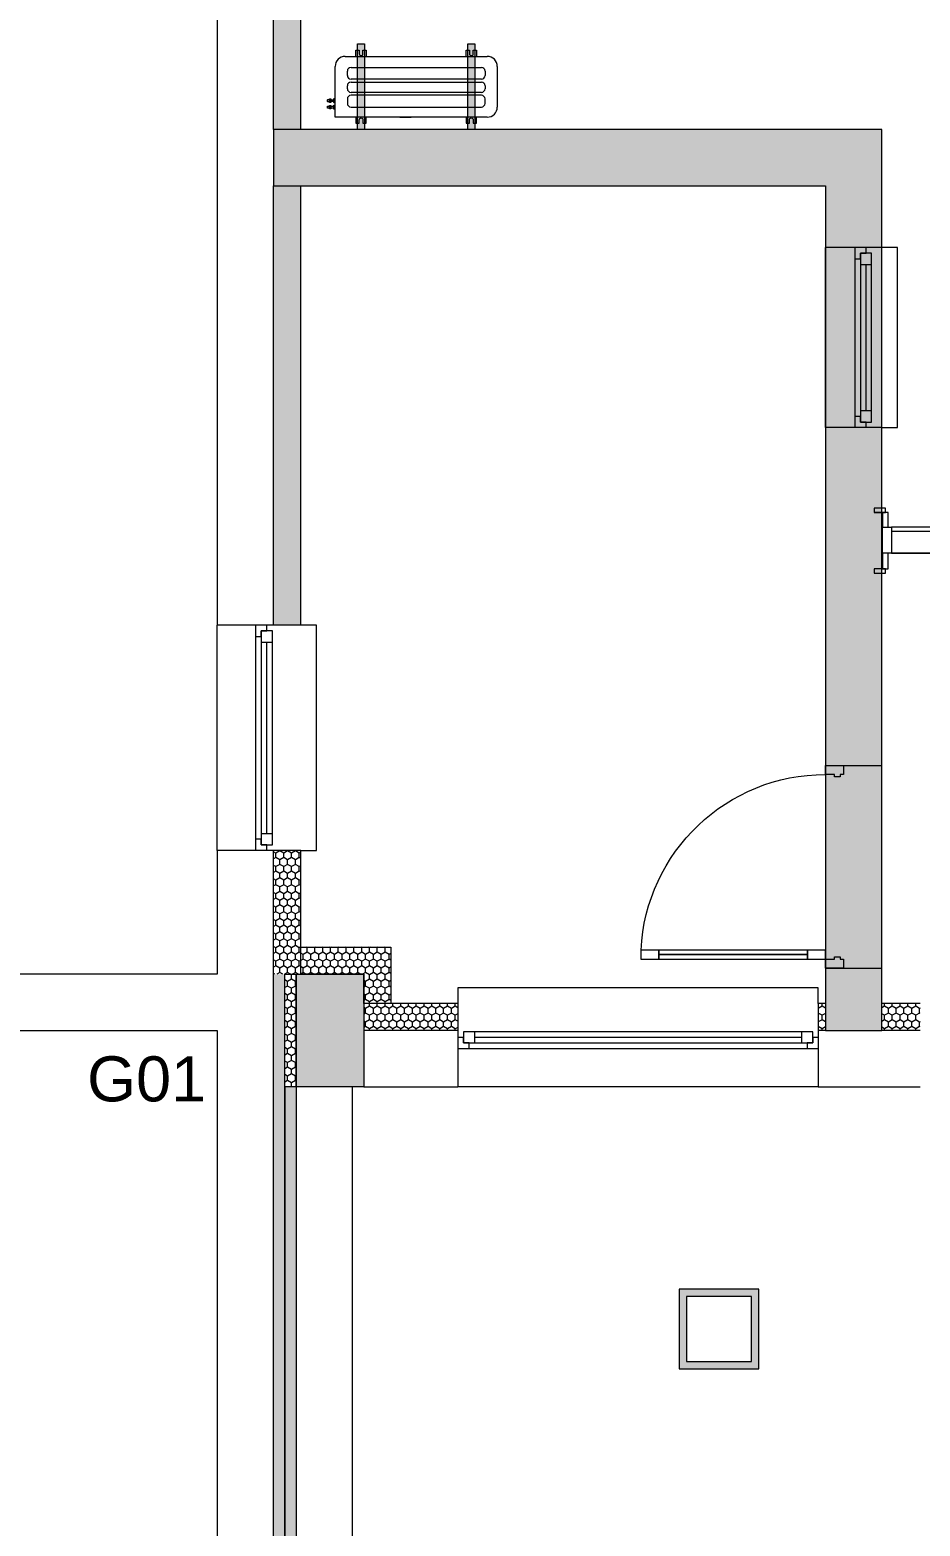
# Model space of a CAD drawing. Header units: millimetres. Extents: x 2791058 to 2855058, y -67651 to -26651.
# Drawn here: x 2820234 to 2824186, y -47022 to -40380 of the extents above; entities that cross this region are included whole.
import ezdxf

# ---------------------------------------------------------------- set-up
doc = ezdxf.new("R2010")
doc.units = ezdxf.units.MM
doc.header["$MEASUREMENT"] = 0
doc.layers.add('0_muret e jashtme', color=7, linetype='Continuous')
for name, color, linetype, lineweight in [('0_muret e jashtme_Pen_No__19', 255, 'Continuous', 0), ('0_Pen_No__80', 3, 'Continuous', 0), ('Exterior walls_Pen_No__1', 7, 'Continuous', 0), ('Exterior walls_Pen_No__19', 255, 'Continuous', 0), ('Structural - Bearing_Pen_No__6', 5, 'Continuous', 0), ('Structural - Bearing_Pen_No__82_Pen_No__80', 3, 'Continuous', 0)]:
    doc.layers.add(name, color=color, linetype=linetype, lineweight=lineweight)
for name, color, linetype, lineweight, true_color in [('0_muret e jashtme_Pen_No__82', 7, 'Continuous', 0, 0xaaaaaa), ('ARCHICAD Doors_Pen_No__82', 7, 'Continuous', 0, 0xaaaaaa), ('ARCHICAD Windows_Pen_No__82', 7, 'Continuous', 0, 0xaaaaaa), ('Exterior walls_Pen_No__119_Pen_No__163', 7, 'Continuous', 0, 0xe8e8e8), ('Exterior walls_Pen_No__119_Pen_No__204', 7, 'Continuous', 0, 0xe8e8e8), ('Exterior walls_Pen_No__1_Pen_No__61', 7, 'Continuous', 0, 0x6a6a6a), ('Text blocks_Pen_No__82', 7, 'Continuous', 0, 0xaaaaaa)]:
    doc.layers.add(name, color=color, linetype=linetype, lineweight=lineweight, true_color=true_color)
doc.styles.add('GENERATED_STYLE_1', font='')
doc.styles.get('GENERATED_STYLE_1').set_extended_font_data('Arial')
pattern_1 = [(90, (2247653.822, -76424.967), (-34.6410162, 0), [20, -40]), (90, (2247636.502, -76394.967), (-34.6410162, 0), [20, -40]), (150, (2247653.822, -76404.967), (17.320508, 30), [20, -40]), (150, (2247619.18, -76404.967), (17.320508, 30), [20, -40]), (210, (2247653.822, -76424.967), (-17.320508, 30), [20, -40]), (210, (2247619.18, -76424.967), (-17.320508, 30), [20, -40])]

# ---------------------------------------------------------------- blocks, each defined once
blk = doc.blocks.new('Window 22')
at = {"layer": 'ARCHICAD Windows_Pen_No__82', "color": 253, "linetype": 'Continuous', "lineweight": 0, "true_color": 0xaaaaaa}
for p, q in [((-500, 150), (-500, 220)), ((-500, 220), (500, 220)), ((500, 220), (500, 150)), ((-500, 150), (-500, 30)), ((500, 150), (500, 30)), ((-500, 30), (-500, 0)), ((-500, 0), (-475, 0)), ((-500, 0), (-500, -50)), ((-500, 0), (-500, -50)), ((-475, 25), (-425, 25)), ((-475, -25), (-475, 25)), ((-475, 0), (-475, -25)), ((-425, 25), (425, 25)), ((-425, 25), (-425, -25)), ((-425, 25), (425, 25)), ((-425, 0), (425, 0)), ((425, -25), (425, 25)), ((425, 25), (475, 25)), ((475, 25), (475, -25)), ((475, -25), (475, 0)), ((475, 0), (500, 0)), ((500, 30), (500, 0)), ((500, 0), (500, -50)), ((500, 0), (500, -50)), ((-450, -50), (-500, -50)), ((-500, -50), (-500, -220)), ((-475, -25), (-450, -25)), ((-425, -25), (-475, -25)), ((-450, -25), (-450, -50)), ((450, -50), (-450, -50)), ((425, -25), (-425, -25)), ((475, -25), (425, -25)), ((450, -50), (450, -25)), ((450, -25), (475, -25)), ((500, -50), (450, -50)), ((500, -50), (500, -220)), ((-500, -220), (500, -220))]:
    blk.add_line(p, q, dxfattribs=at)
blk = doc.blocks.new('Wall_1', base_point=(2821066.5, -38872.7))
at = {"layer": '0_muret e jashtme_Pen_No__82', "linetype": 'Continuous', "lineweight": 0, "true_color": 0xaaaaaa}
h = blk.add_hatch(dxfattribs=at)
h.set_pattern_fill('Styrofoam_SM_Insulation', color=253, style=0, pattern_type=2)
h.set_pattern_definition(pattern_1)
h.paths.add_polyline_path([(2821436.5, -40822.7), (2821436.5, -38872.7), (2821316.5, -38872.7), (2821316.5, -40822.7)])
h = blk.add_hatch(dxfattribs=at)
h.set_pattern_fill('Styrofoam_SM_Insulation', color=253, style=0, pattern_type=2)
h.set_pattern_definition(pattern_1)
h.paths.add_polyline_path([(2821316.5, -43023.6), (2821436.5, -43023.6), (2821436.5, -41072.7), (2821316.5, -41072.7)])
h = blk.add_hatch(dxfattribs=at)
h.set_pattern_fill('Styrofoam_SM_Insulation', color=253, style=0, pattern_type=2)
h.set_pattern_definition(pattern_1)
h.paths.add_polyline_path([(2821316.5, -44023.6), (2821316.5, -44572.7), (2821436.5, -44572.7), (2821436.5, -44023.6)])
at = {"layer": '0_muret e jashtme_Pen_No__82', "color": 253, "linetype": 'Continuous', "lineweight": 0, "true_color": 0xaaaaaa}
for p, q in [((2821316.5, -40822.7), (2821316.5, -38872.7)), ((2821436.5, -40822.7), (2821316.5, -40822.7)), ((2821316.5, -41072.7), (2821436.5, -41072.7)), ((2821316.5, -43023.6), (2821316.5, -41072.7)), ((2821236.5, -43023.6), (2821066.5, -43023.6)), ((2821286.5, -43023.6), (2821236.5, -43023.6)), ((2821316.5, -43023.6), (2821286.5, -43023.6)), ((2821436.5, -43023.6), (2821316.5, -43023.6)), ((2821236.5, -44023.6), (2821066.5, -44023.6)), ((2821286.5, -44023.6), (2821236.5, -44023.6)), ((2821316.5, -44023.6), (2821286.5, -44023.6)), ((2821316.5, -44572.7), (2821316.5, -44023.6)), ((2821436.5, -44023.6), (2821316.5, -44023.6))]:
    blk.add_line(p, q, dxfattribs=at)
at = {"layer": '0_muret e jashtme_Pen_No__82', "color": 253, "linetype": 'Continuous', "lineweight": 0, "true_color": 0xaaaaaa, "flags": 128}
for points in [[(2821066.5, -38872.7), (2821066.5, -43023.6)], [(2821436.5, -38872.7), (2821066.5, -38872.7)], [(2821436.5, -40822.7), (2821436.5, -38872.7)], [(2821436.5, -43023.6), (2821436.5, -41072.7)], [(2821066.5, -44023.6), (2821066.5, -44572.7)], [(2821436.5, -44572.7), (2821436.5, -44023.6)], [(2821366.5, -44572.7), (2821436.5, -44572.7)]]:
    blk.add_lwpolyline(points, dxfattribs=at)
at = {"layer": 'ARCHICAD Windows_Pen_No__82', "color": 253, "linetype": 'Continuous', "lineweight": 0, "true_color": 0xaaaaaa, "xscale": -1, "zscale": 1000, "rotation": 270}
blk.add_blockref('Window 22', (2821286.5, -43523.6), dxfattribs=at)
blk = doc.blocks.new('Window 22_2')
at = {"layer": 'ARCHICAD Windows_Pen_No__82', "color": 253, "linetype": 'Continuous', "lineweight": 0, "true_color": 0xaaaaaa}
for p, q in [((-800, 150), (-800, 220)), ((-800, 220), (800, 220)), ((800, 220), (800, 150)), ((-800, 150), (-800, 30)), ((800, 150), (800, 30)), ((-800, 30), (-800, 0)), ((-800, 0), (-775, 0)), ((-800, 0), (-800, -50)), ((-800, 0), (-800, -50)), ((-775, 25), (-725, 25)), ((-775, -25), (-775, 25)), ((-775, 0), (-775, -25)), ((-725, 25), (725, 25)), ((-725, 25), (-725, -25)), ((-725, 25), (725, 25)), ((-725, 0), (725, 0)), ((725, -25), (725, 25)), ((725, 25), (775, 25)), ((775, 25), (775, -25)), ((775, -25), (775, 0)), ((775, 0), (800, 0)), ((800, 30), (800, 0)), ((800, 0), (800, -50)), ((800, 0), (800, -50)), ((-750, -50), (-800, -50)), ((-800, -50), (-800, -220)), ((-775, -25), (-750, -25)), ((-725, -25), (-775, -25)), ((-750, -25), (-750, -50)), ((750, -50), (-750, -50)), ((725, -25), (-725, -25)), ((775, -25), (725, -25)), ((750, -50), (750, -25)), ((750, -25), (775, -25)), ((800, -50), (750, -50)), ((800, -50), (800, -220)), ((-800, -220), (800, -220))]:
    blk.add_line(p, q, dxfattribs=at)
blk = doc.blocks.new('Wall_3', base_point=(2836616.5, -45072.7))
at = {"layer": '0_muret e jashtme_Pen_No__82', "linetype": 'Continuous', "lineweight": 0, "true_color": 0xaaaaaa}
h = blk.add_hatch(dxfattribs=at)
h.set_pattern_fill('Styrofoam_SM_Insulation', color=253, style=0, pattern_type=2)
h.set_pattern_definition(pattern_1)
h.paths.add_polyline_path([(2821716.5, -44702.7), (2821716.5, -44822.7), (2822134.6, -44822.7), (2822134.6, -44702.7)])
h = blk.add_hatch(dxfattribs=at)
h.set_pattern_fill('Styrofoam_SM_Insulation', color=253, style=0, pattern_type=2)
h.set_pattern_definition(pattern_1)
h.paths.add_polyline_path([(2823734.6, -44822.7), (2823766.5, -44822.7), (2823766.5, -44702.7), (2823734.6, -44702.7)])
h = blk.add_hatch(dxfattribs=at)
h.set_pattern_fill('Styrofoam_SM_Insulation', color=253, style=0, pattern_type=2)
h.set_pattern_definition(pattern_1)
h.paths.add_polyline_path([(2824016.5, -44702.7), (2824016.5, -44822.7), (2824186.5, -44822.7), (2824186.5, -44702.7)])
at = {"layer": '0_muret e jashtme_Pen_No__82', "color": 253, "linetype": 'Continuous', "lineweight": 0, "true_color": 0xaaaaaa}
for p, q in [((2822134.6, -44702.7), (2822134.6, -44822.7)), ((2823734.6, -44702.7), (2823734.6, -44822.7)), ((2823766.5, -44702.7), (2823766.5, -44822.7)), ((2824016.5, -44822.7), (2824016.5, -44702.7)), ((2822134.6, -44822.7), (2821716.5, -44822.7)), ((2822134.6, -44822.7), (2822134.6, -44852.7)), ((2823766.5, -44822.7), (2823734.6, -44822.7)), ((2823734.6, -44822.7), (2823734.6, -44852.7)), ((2824186.5, -44822.7), (2824016.5, -44822.7)), ((2822134.6, -44852.7), (2822134.6, -44902.7)), ((2823734.6, -44852.7), (2823734.6, -44902.7)), ((2822134.6, -44902.7), (2822134.6, -45072.7)), ((2823734.6, -44902.7), (2823734.6, -45072.7))]:
    blk.add_line(p, q, dxfattribs=at)
at = {"layer": '0_muret e jashtme_Pen_No__82', "color": 253, "linetype": 'Continuous', "lineweight": 0, "true_color": 0xaaaaaa, "flags": 128}
for points in [[(2822134.6, -44702.7), (2821716.5, -44702.7)], [(2821716.5, -44702.7), (2821716.5, -45072.7)], [(2823766.5, -44702.7), (2823734.6, -44702.7)], [(2824186.5, -44702.7), (2824016.5, -44702.7)], [(2821716.5, -45072.7), (2822134.6, -45072.7)], [(2823734.6, -45072.7), (2824186.5, -45072.7)]]:
    blk.add_lwpolyline(points, dxfattribs=at)
at = {"layer": 'ARCHICAD Windows_Pen_No__82', "color": 253, "linetype": 'Continuous', "lineweight": 0, "true_color": 0xaaaaaa, "xscale": -1, "zscale": 1000}
blk.add_blockref('Window 22_2', (2822934.6, -44852.7), dxfattribs=at)
blk = doc.blocks.new('Wall_5', base_point=(2821666.5, -45072.7))
at = {"layer": '0_muret e jashtme_Pen_No__82', "linetype": 'Continuous', "lineweight": 0, "true_color": 0xaaaaaa}
h = blk.add_hatch(dxfattribs=at)
h.set_pattern_fill('Styrofoam_SM_Insulation', color=253, style=0, pattern_type=2)
h.set_pattern_definition(pattern_1)
h.paths.add_polyline_path([(2821366.5, -45072.7), (2821366.5, -49292.7), (2821416.5, -49292.7), (2821416.5, -45072.7)])
at = {"layer": '0_muret e jashtme_Pen_No__82', "color": 253, "linetype": 'Continuous', "lineweight": 0, "true_color": 0xaaaaaa}
blk.add_line((2821416.5, -45072.7), (2821416.5, -49292.7), dxfattribs=at)
at = {"layer": '0_muret e jashtme_Pen_No__82', "color": 253, "linetype": 'Continuous', "lineweight": 0, "true_color": 0xaaaaaa, "flags": 128}
for points in [[(2821366.5, -45072.7), (2821366.5, -49292.7)], [(2821666.5, -45072.7), (2821366.5, -45072.7)], [(2821666.5, -49292.7), (2821666.5, -45072.7)]]:
    blk.add_lwpolyline(points, dxfattribs=at)
blk = doc.blocks.new('Storefront 22_5')
at = {"layer": 'ARCHICAD Doors_Pen_No__82', "color": 253, "linetype": 'Continuous', "lineweight": 0, "true_color": 0xaaaaaa}
for p, q in [((320, 640), (320, 720)), ((320, 720), (360, 720)), ((360, 720), (360, 640)), ((320, 640), (340, 640)), ((320, 80), (320, 640)), ((360, 640), (320, 640)), ((340, 640), (360, 640)), ((340, 80), (340, 640)), ((340, 640), (340, 80)), ((340, 640), (340, 80)), ((360, 640), (360, 80)), ((340, 80), (320, 80)), ((320, 0), (320, 80)), ((320, 80), (360, 80)), ((360, 80), (340, 80)), ((360, 80), (360, 0)), ((-400, 0), (-400, -80)), ((-360, 0), (-400, 0)), ((-400, 0), (-400, -80)), ((-400, 0), (-400, -80)), ((-360, -40), (-360, 0)), ((360, 0), (320, 0)), ((360, 0), (360, -40)), ((400, 0), (360, 0)), ((400, -80), (400, 0)), ((400, 0), (400, -80)), ((400, 0), (400, -80)), ((-350, -40), (-360, -40)), ((-360, -80), (-360, -65.4)), ((-360, -65.4), (-350, -65.4)), ((-350, -65.4), (-350, -40)), ((360, -40), (350, -40)), ((350, -40), (350, -65.4)), ((350, -65.4), (360, -65.4)), ((360, -65.4), (360, -80)), ((-400, -80), (-360, -80)), ((-400, -80), (-400, -250)), ((360, -80), (400, -80)), ((400, -80), (400, -250))]:
    blk.add_line(p, q, dxfattribs=at)
blk.add_arc((360, 0), 720, 93.18474, 180, dxfattribs=at)
blk = doc.blocks.new('Wall_34', base_point=(2814766.5, -44572.7))
at = {"layer": '0_muret e jashtme_Pen_No__82', "color": 253, "linetype": 'Continuous', "lineweight": 0, "true_color": 0xaaaaaa}
for p, q in [((2815208.4, -44572.7), (2815208.4, -44652.7)), ((2816008.4, -44572.7), (2816008.4, -44652.7)), ((2815208.4, -44652.7), (2815208.4, -44822.7)), ((2816008.4, -44652.7), (2816008.4, -44822.7))]:
    blk.add_line(p, q, dxfattribs=at)
at = {"layer": '0_muret e jashtme_Pen_No__82', "color": 253, "linetype": 'Continuous', "lineweight": 0, "true_color": 0xaaaaaa, "flags": 128}
for points in [[(2815208.4, -44572.7), (2815016.5, -44572.7)], [(2817016.5, -44572.7), (2816008.4, -44572.7)], [(2821066.5, -44572.7), (2817266.5, -44572.7)], [(2815016.5, -44822.7), (2815208.4, -44822.7)], [(2816008.4, -44822.7), (2821066.5, -44822.7)]]:
    blk.add_lwpolyline(points, dxfattribs=at)
at = {"layer": 'ARCHICAD Doors_Pen_No__82', "color": 253, "linetype": 'Continuous', "lineweight": 0, "true_color": 0xaaaaaa, "xscale": -1, "zscale": 1000}
blk.add_blockref('Storefront 22_5', (2815608.4, -44572.7), dxfattribs=at)
blk = doc.blocks.new('Wall_47', base_point=(2821066.5, -41072.7))
at = {"layer": '0_muret e jashtme_Pen_No__82', "color": 253, "linetype": 'Continuous', "lineweight": 0, "true_color": 0xaaaaaa}
for p, q in [((2821436.5, -40822.7), (2821316.5, -40822.7)), ((2821316.5, -41072.7), (2821436.5, -41072.7))]:
    blk.add_line(p, q, dxfattribs=at)
at = {"layer": '0_muret e jashtme_Pen_No__82', "color": 253, "linetype": 'Continuous', "lineweight": 0, "true_color": 0xaaaaaa, "flags": 128}
for points in [[(2824016.5, -40822.7), (2821436.5, -40822.7)], [(2821436.5, -41072.7), (2823766.5, -41072.7)]]:
    blk.add_lwpolyline(points, dxfattribs=at)
blk = doc.blocks.new('Window 22_13')
at = {"layer": 'ARCHICAD Windows_Pen_No__82', "color": 253, "linetype": 'Continuous', "lineweight": 0, "true_color": 0xaaaaaa}
for p, q in [((-400, 70), (-400, 140)), ((-400, 140), (400, 140)), ((400, 140), (400, 70)), ((-400, 70), (-400, 0)), ((400, 70), (400, 0)), ((-400, 0), (-375, 0)), ((-400, 0), (-400, -50)), ((-400, 0), (-400, -50)), ((-375, 25), (-325, 25)), ((-375, -25), (-375, 25)), ((-375, 0), (-375, -25)), ((-325, 25), (325, 25)), ((-325, 25), (-325, -25)), ((-325, 25), (325, 25)), ((-325, 0), (325, 0)), ((325, -25), (325, 25)), ((325, 25), (375, 25)), ((375, 25), (375, -25)), ((375, -25), (375, 0)), ((375, 0), (400, 0)), ((400, 0), (400, -50)), ((400, 0), (400, -50)), ((-350, -50), (-400, -50)), ((-400, -50), (-400, -180)), ((-375, -25), (-350, -25)), ((-325, -25), (-375, -25)), ((-350, -25), (-350, -50)), ((350, -50), (-350, -50)), ((325, -25), (-325, -25)), ((375, -25), (325, -25)), ((350, -50), (350, -25)), ((350, -25), (375, -25)), ((400, -50), (350, -50)), ((400, -50), (400, -180)), ((-400, -180), (400, -180))]:
    blk.add_line(p, q, dxfattribs=at)
blk = doc.blocks.new('Storefront 22_2')
at = {"layer": 'ARCHICAD Doors_Pen_No__82', "color": 253, "linetype": 'Continuous', "lineweight": 0, "true_color": 0xaaaaaa}
for p, q in [((370, 740), (370, 820)), ((370, 820), (410, 820)), ((410, 820), (410, 740)), ((370, 740), (390, 740)), ((370, 80), (370, 740)), ((410, 740), (370, 740)), ((390, 740), (410, 740)), ((390, 80), (390, 740)), ((390, 740), (390, 80)), ((390, 740), (390, 80)), ((410, 740), (410, 80)), ((390, 80), (370, 80)), ((370, 0), (370, 80)), ((370, 80), (410, 80)), ((410, 80), (390, 80)), ((410, 80), (410, 0)), ((-450, 0), (-450, -80)), ((-410, 0), (-450, 0)), ((-450, 0), (-450, -80)), ((-450, 0), (-450, -80)), ((-410, -40), (-410, 0)), ((410, 0), (370, 0)), ((410, 0), (410, -40)), ((450, 0), (410, 0)), ((450, -80), (450, 0)), ((450, 0), (450, -80)), ((450, 0), (450, -80)), ((-400, -40), (-410, -40)), ((-410, -80), (-410, -65.4)), ((-410, -65.4), (-400, -65.4)), ((-400, -65.4), (-400, -40)), ((410, -40), (400, -40)), ((400, -40), (400, -65.4)), ((400, -65.4), (410, -65.4)), ((410, -65.4), (410, -80)), ((-450, -80), (-410, -80)), ((-450, -80), (-450, -250)), ((410, -80), (450, -80)), ((450, -80), (450, -250))]:
    blk.add_line(p, q, dxfattribs=at)
blk.add_arc((410, 0), 820, 92.79603, 180, dxfattribs=at)
blk = doc.blocks.new('Wall_48', base_point=(2823766.5, -41072.7))
at = {"layer": '0_muret e jashtme_Pen_No__82', "color": 253, "linetype": 'Continuous', "lineweight": 0, "true_color": 0xaaaaaa}
for p, q in [((2823896.5, -41346), (2823766.5, -41346)), ((2823946.5, -41346), (2823896.5, -41346)), ((2824016.5, -41346), (2823946.5, -41346)), ((2823896.5, -42146), (2823766.5, -42146)), ((2823946.5, -42146), (2823896.5, -42146)), ((2824016.5, -42146), (2823946.5, -42146)), ((2823766.5, -43645.6), (2823846.5, -43645.6)), ((2823846.5, -43645.6), (2824016.5, -43645.6)), ((2823766.5, -44545.6), (2823846.5, -44545.6)), ((2823846.5, -44545.6), (2824016.5, -44545.6)), ((2823766.5, -44702.7), (2823766.5, -44822.7)), ((2824016.5, -44822.7), (2824016.5, -44702.7))]:
    blk.add_line(p, q, dxfattribs=at)
at = {"layer": '0_muret e jashtme_Pen_No__82', "color": 253, "linetype": 'Continuous', "lineweight": 0, "true_color": 0xaaaaaa, "flags": 128}
for points in [[(2824016.5, -41346), (2824016.5, -40822.7)], [(2823766.5, -41072.7), (2823766.5, -41346)], [(2823766.5, -42146), (2823766.5, -43645.6)], [(2824016.5, -42522.7), (2824016.5, -42146)], [(2824016.5, -43645.6), (2824016.5, -42772.7)], [(2823766.5, -44545.6), (2823766.5, -44702.7)], [(2824016.5, -44702.7), (2824016.5, -44545.6)]]:
    blk.add_lwpolyline(points, dxfattribs=at)
at = {"layer": 'ARCHICAD Doors_Pen_No__82', "color": 253, "linetype": 'Continuous', "lineweight": 0, "true_color": 0xaaaaaa, "xscale": -1, "zscale": 1000, "rotation": 90}
blk.add_blockref('Storefront 22_2', (2823766.5, -44095.6), dxfattribs=at)
at = {"layer": 'ARCHICAD Windows_Pen_No__82', "color": 253, "linetype": 'Continuous', "lineweight": 0, "true_color": 0xaaaaaa, "xscale": -1, "zscale": 1000, "rotation": 270}
blk.add_blockref('Window 22_13', (2823946.5, -41746), dxfattribs=at)
blk = doc.blocks.new('Door with Sidelight on Side 2 22_3')
at = {"layer": 'ARCHICAD Doors_Pen_No__82', "color": 253, "linetype": 'Continuous', "lineweight": 0, "true_color": 0xaaaaaa}
for p, q in [((632, 944.7), (632, 1044.7)), ((632, 1044.7), (672, 1044.7)), ((672, 1044.7), (672, 944.7)), ((632, 944.7), (652, 944.7)), ((632, 100), (632, 944.7)), ((672, 944.7), (632, 944.7)), ((652, 944.7), (672, 944.7)), ((652, 100), (652, 944.7)), ((652, 944.7), (652, 100)), ((652, 944.7), (652, 100)), ((672, 944.7), (672, 100)), ((-737, 70), (-737, 89)), ((-737, 89), (-687, 89)), ((-687, 70), (-737, 70)), ((-700, 70), (-737, 70)), ((-700, 70), (-737, 70)), ((-700, 0), (-700, 70)), ((-700, 70), (-675, 70)), ((-700, 70), (-700, 0)), ((-700, 70), (-700, 0)), ((-700, 70), (-700, 0)), ((-687, 89), (-687, 70)), ((-675, 70), (-675, 0)), ((652, 100), (632, 100)), ((632, 0), (632, 100)), ((632, 100), (672, 100)), ((672, 100), (652, 100)), ((672, 100), (672, 0)), ((675, 0), (675, 70)), ((675, 70), (700, 70)), ((687, 89), (737, 89)), ((687, 70), (687, 89)), ((737, 70), (687, 70)), ((700, 70), (700, 0)), ((700, 70), (700, 0)), ((700, 70), (700, 0)), ((700, 70), (700, 0)), ((700, 70), (737, 70)), ((700, 70), (737, 70)), ((737, 89), (737, 70)), ((-675, 0), (-700, 0)), ((-660, 0), (-700, 0)), ((-700, 0), (-700, -115)), ((-700, 0), (-700, -115)), ((-700, 0), (-700, -115)), ((-660, 0), (-400.7, 0)), ((-660, -115), (-660, 0)), ((-660, -115), (-660, 0)), ((-400.7, 0), (-660, 0)), ((-400.7, 0), (-400.7, -115)), ((-372.7, 0), (-400.7, 0)), ((-400.7, 0), (-400.7, -115)), ((-372.7, -40), (-372.7, 0)), ((672, 0), (632, 0)), ((700, 0), (672, 0)), ((672, 0), (672, -40)), ((700, 0), (675, 0)), ((700, -115), (700, 0)), ((700, 0), (700, -115)), ((700, 0), (700, -115)), ((-360.7, -40), (-372.7, -40)), ((-360.7, -115), (-360.7, -40)), ((672, -40), (660, -40)), ((660, -40), (660, -115)), ((-700, -180), (-700, -115)), ((-700, -115), (-675, -115)), ((-700, -115), (-660, -115)), ((-700, -115), (-700, -180)), ((-700, -115), (-700, -180)), ((-675, -115), (-675, -180)), ((-660, -97), (-400.7, -97)), ((-400.7, -115), (-660, -115)), ((-400.7, -115), (-360.7, -115)), ((660, -115), (700, -115)), ((675, -180), (675, -115)), ((675, -115), (700, -115)), ((700, -115), (700, -180)), ((700, -115), (700, -180)), ((700, -115), (700, -180)), ((-737, -199), (-737, -180)), ((-737, -180), (-687, -180)), ((-700, -180), (-737, -180)), ((-700, -180), (-737, -180)), ((-687, -199), (-737, -199)), ((-675, -180), (-700, -180)), ((-687, -180), (-687, -199)), ((700, -180), (675, -180)), ((687, -180), (737, -180)), ((687, -199), (687, -180)), ((737, -199), (687, -199)), ((700, -180), (737, -180)), ((700, -180), (737, -180)), ((737, -180), (737, -199))]:
    blk.add_line(p, q, dxfattribs=at)
blk.add_arc((672, 0), 1044.7, 90, 180, dxfattribs=at)
blk = doc.blocks.new('Wall_49', base_point=(2825616.5, -42772.7))
at = {"layer": '0_muret e jashtme_Pen_No__82', "color": 253, "linetype": 'Continuous', "lineweight": 0, "true_color": 0xaaaaaa}
for p, q in [((2824020.2, -42522.7), (2823983.2, -42522.7)), ((2824020.2, -42587.7), (2824020.2, -42522.7)), ((2825420.2, -42522.7), (2825457.2, -42522.7)), ((2825420.2, -42587.7), (2825420.2, -42522.7)), ((2824020.2, -42702.7), (2824020.2, -42587.7)), ((2825420.2, -42702.7), (2825420.2, -42587.7)), ((2824020.2, -42772.7), (2824020.2, -42702.7)), ((2824020.2, -42772.7), (2824020.2, -42702.7)), ((2825420.2, -42772.7), (2825420.2, -42702.7)), ((2825420.2, -42772.7), (2825420.2, -42702.7)), ((2824020.2, -42772.7), (2823983.2, -42772.7)), ((2825420.2, -42772.7), (2825457.2, -42772.7))]:
    blk.add_line(p, q, dxfattribs=at)
at = {"layer": '0_muret e jashtme_Pen_No__82', "color": 253, "linetype": 'Continuous', "lineweight": 0, "true_color": 0xaaaaaa, "flags": 128}
for points in [[(2824020.2, -42522.7), (2824016.5, -42522.7)], [(2824016.5, -42772.7), (2824020.2, -42772.7)]]:
    blk.add_lwpolyline(points, dxfattribs=at)
at = {"layer": 'ARCHICAD Doors_Pen_No__82', "color": 253, "linetype": 'Continuous', "lineweight": 0, "true_color": 0xaaaaaa, "xscale": -1, "zscale": 1000, "rotation": 180}
blk.add_blockref('Door with Sidelight on Side 2 22_3', (2824720.2, -42702.7), dxfattribs=at)
blk = doc.blocks.new('Wall_50', base_point=(2821066.5, -44572.7))
at = {"layer": '0_muret e jashtme_Pen_No__82', "linetype": 'Continuous', "lineweight": 0, "true_color": 0xaaaaaa}
h = blk.add_hatch(dxfattribs=at)
h.set_pattern_fill('Styrofoam_SM_Insulation', color=253, style=0, pattern_type=2)
h.set_pattern_definition(pattern_1)
h.paths.add_polyline_path([(2821366.5, -49172.7), (2821366.5, -44572.7), (2821316.5, -44572.7), (2821316.5, -49172.7)])
at = {"layer": '0_muret e jashtme_Pen_No__82', "color": 253, "linetype": 'Continuous', "lineweight": 0, "true_color": 0xaaaaaa}
for p, q in [((2821316.5, -48922.7), (2821316.5, -44572.7)), ((2821316.5, -49172.7), (2821316.5, -48922.7)), ((2821066.5, -49172.7), (2821269.2, -49172.7)), ((2821269.2, -49172.7), (2821316.5, -49172.7))]:
    blk.add_line(p, q, dxfattribs=at)
at = {"layer": '0_muret e jashtme_Pen_No__82', "color": 253, "linetype": 'Continuous', "lineweight": 0, "true_color": 0xaaaaaa, "flags": 128}
for points in [[(2821366.5, -49172.7), (2821366.5, -44572.7)], [(2821066.5, -44822.7), (2821066.5, -48922.7)]]:
    blk.add_lwpolyline(points, dxfattribs=at)

msp = doc.modelspace()

# ---------------------------------------------------------------- hatches: boundary and pattern name
at = {"layer": '0_muret e jashtme_Pen_No__19', "linetype": 'Continuous', "lineweight": 0}
msp.add_hatch(color=255, dxfattribs=at).paths.add_polyline_path([(2821416.5, -45072.7), (2821416.5, -44572.7), (2821716.5, -44572.7), (2821716.5, -45072.7)])
at = {"layer": '0_muret e jashtme_Pen_No__82', "linetype": 'Continuous', "lineweight": 0, "true_color": 0xaaaaaa}
h = msp.add_hatch(dxfattribs=at)
h.set_pattern_fill('Styrofoam_SM_Insulation', color=253, style=0, pattern_type=2)
h.set_pattern_definition(pattern_1)
h.paths.add_polyline_path([(2821836.5, -44702.7), (2821716.5, -44702.7), (2821716.5, -44572.7), (2821436.5, -44572.7), (2821436.5, -44452.7), (2821836.5, -44452.7)])
h = msp.add_hatch(dxfattribs=at)
h.set_pattern_fill('Styrofoam_SM_Insulation', color=253, style=0, pattern_type=2)
h.set_pattern_definition(pattern_1)
h.paths.add_polyline_path([(2821416.5, -45072.7), (2821366.5, -45072.7), (2821366.5, -44572.7), (2821416.5, -44572.7)])
at = {"layer": 'Exterior walls_Pen_No__119_Pen_No__163', "linetype": 'Continuous', "lineweight": 0, "true_color": 0xe8e8e8}
msp.add_hatch(color=254, dxfattribs=at).paths.add_polyline_path([(2822178.9, -40822.7), (2822209.5, -40822.7), (2822209.5, -40442.7), (2822178.9, -40442.7)])
at = {"layer": 'Exterior walls_Pen_No__119_Pen_No__204', "linetype": 'Continuous', "lineweight": 0, "true_color": 0xe8e8e8}
msp.add_hatch(color=254, dxfattribs=at).paths.add_polyline_path([(2821689.5, -40822.7), (2821720.1, -40822.7), (2821720, -40442.7), (2821689.5, -40442.7)])
at = {"layer": 'Exterior walls_Pen_No__19', "linetype": 'Continuous', "lineweight": 0}
msp.add_hatch(color=255, dxfattribs=at).paths.add_polyline_path([(2824016.5, -44822.7), (2824016.5, -40822.7), (2821316.5, -40822.7), (2821316.5, -41072.7), (2823766.5, -41072.7), (2823766.5, -44822.7)])
at = {"layer": 'Structural - Bearing_Pen_No__6', "linetype": 'Continuous', "lineweight": 0}
h = msp.add_hatch(color=5, dxfattribs=at)
h.paths.add_polyline_path([(2823470.8, -45970.7), (2823116.8, -45970.7), (2823116.8, -46324.7), (2823470.8, -46324.7)])
h.paths.add_polyline_path([(2823150, -46291.5), (2823437.6, -46291.5), (2823437.6, -46003.9), (2823150, -46003.9)], flags=0)

# ---------------------------------------------------------------- linework, layer by layer
at = {"layer": '0_muret e jashtme_Pen_No__82', "color": 253, "linetype": 'Continuous', "lineweight": 0, "true_color": 0xaaaaaa, "flags": 128}
for points in [[(2821836.5, -44702.7), (2821716.5, -44702.7), (2821716.5, -44572.7), (2821436.5, -44572.7), (2821436.5, -44452.7), (2821836.5, -44452.7)], [(2821416.5, -45072.7), (2821366.5, -45072.7), (2821366.5, -44572.7), (2821416.5, -44572.7)], [(2821416.5, -45072.7), (2821416.5, -44572.7), (2821716.5, -44572.7), (2821716.5, -45072.7)]]:
    msp.add_lwpolyline(points, close=True, dxfattribs=at)
at = {"layer": '0_Pen_No__80', "color": 3, "linetype": 'Continuous', "lineweight": 0}
for p, q in [((2821634.5, -40497.7), (2822264.5, -40497.7)), ((2821589.5, -40767.7), (2821589.5, -40542.7)), ((2821643.8, -40582.5), (2821643.8, -40563)), ((2821660.1, -40546.7), (2822238.8, -40546.7)), ((2822255.1, -40563), (2822255.1, -40582.5)), ((2822309.5, -40542.7), (2822309.5, -40722.7)), ((2821643.8, -40641.2), (2821643.8, -40628.2)), ((2822238.8, -40598.8), (2821660.1, -40598.8)), ((2821660.1, -40611.9), (2822238.8, -40611.9)), ((2822255.1, -40628.2), (2822255.1, -40641.2)), ((2821643.8, -40686.9), (2821643.8, -40706.5)), ((2822238.8, -40657.5), (2821660.1, -40657.5)), ((2822238.8, -40670.6), (2821660.1, -40670.6)), ((2822255.1, -40706.5), (2822255.1, -40686.9)), ((2822264.5, -40767.7), (2821589.5, -40767.7)), ((2821660.1, -40722.8), (2822238.8, -40722.8))]:
    msp.add_line(p, q, dxfattribs=at)
for points in [[(2821682.1, -40497.7), (2821682.1, -40470.5), (2821696.4, -40470.5), (2821696.4, -40485.8, 1), (2821713.1, -40485.8), (2821713.1, -40470.5), (2821727.4, -40470.5), (2821727.4, -40497.7)], [(2822171.6, -40497.7), (2822171.6, -40470.5), (2822185.9, -40470.5), (2822185.9, -40485.8, 1), (2822202.6, -40485.8), (2822202.6, -40470.5), (2822216.9, -40470.5), (2822216.9, -40497.7)], [(2821589.5, -40703.7), (2821586, -40703.7, -0.414214), (2821583.1, -40700.8), (2821583.1, -40687.6, -0.414214), (2821586, -40684.8), (2821589.5, -40684.8)], [(2821589.5, -40732.7), (2821586, -40732.7, -0.414214), (2821583.1, -40729.8), (2821583.1, -40716.6, -0.414214), (2821586, -40713.8), (2821589.5, -40713.8)], [(2821682.1, -40767.7), (2821682.1, -40794.9), (2821696.4, -40794.9), (2821696.4, -40779.6, -1), (2821713.1, -40779.6), (2821713.1, -40794.9), (2821727.4, -40794.9), (2821727.4, -40767.7)], [(2822171.5, -40767.7), (2822171.5, -40794.9), (2822185.8, -40794.9), (2822185.8, -40779.6, -1), (2822202.5, -40779.6), (2822202.5, -40794.9), (2822216.8, -40794.9), (2822216.8, -40767.7)]]:
    msp.add_lwpolyline(points, format="xyb", dxfattribs=at)
for points in [[(2821564.3, -40699.2), (2821558.1, -40699.2, -0.414214), (2821555.2, -40696.3), (2821555.2, -40692.2, -0.414214), (2821558.1, -40689.3), (2821564.3, -40689.3)], [(2821564.3, -40728.2), (2821558.1, -40728.2, -0.414214), (2821555.2, -40725.3), (2821555.2, -40721.2, -0.414214), (2821558.1, -40718.3), (2821564.3, -40718.3)]]:
    msp.add_lwpolyline(points, format="xyb", close=True, dxfattribs=at)
for points in [[(2821571, -40702.1), (2821564.3, -40702.1), (2821564.3, -40686.3), (2821571, -40686.3)], [(2821571, -40731.1), (2821564.3, -40731.1), (2821564.3, -40715.3), (2821571, -40715.3)], [(2821583.1, -40698.4), (2821571, -40698.4), (2821571, -40690.1), (2821583.1, -40690.1)], [(2821583.1, -40727.4), (2821571, -40727.4), (2821571, -40719.1), (2821583.1, -40719.1)]]:
    msp.add_lwpolyline(points, close=True, dxfattribs=at)
for centre, radius, start, end in [((2821634.5, -40542.7), 45, 90, 180), ((2822264.5, -40542.7), 45, 0, 90), ((2821660.1, -40563), 16.3, 90, 180), ((2821660.1, -40582.5), 16.3, 180, 270), ((2822238.8, -40563), 16.3, 0, 90), ((2822238.8, -40582.5), 16.3, 270, 0), ((2821660.1, -40628.2), 16.3, 90, 180), ((2821660.1, -40641.2), 16.3, 180, 270), ((2822238.8, -40628.2), 16.3, 0, 90), ((2822238.8, -40641.2), 16.3, 270, 0), ((2821660.1, -40686.9), 16.3, 90, 180), ((2821660.1, -40706.5), 16.3, 180, 270), ((2822238.8, -40686.9), 16.3, 0, 90), ((2822238.8, -40706.5), 16.3, 270, 0), ((2822264.5, -40722.7), 45, 270, 0)]:
    msp.add_arc(centre, radius, start, end, dxfattribs=at)
at = {"layer": 'Exterior walls_Pen_No__1', "color": 7, "linetype": 'Continuous', "lineweight": 0, "flags": 128}
msp.add_lwpolyline([(2824016.5, -44822.7), (2824016.5, -40822.7), (2821316.5, -40822.7), (2821316.5, -41072.7), (2823766.5, -41072.7), (2823766.5, -44822.7)], close=True, dxfattribs=at)
at = {"layer": 'Exterior walls_Pen_No__1_Pen_No__61', "color": 251, "linetype": 'Continuous', "lineweight": 0, "true_color": 0x6a6a6a, "flags": 128}
for points in [[(2821689.5, -40822.7), (2821689.5, -40442.7), (2821720, -40442.7), (2821720.1, -40822.7)], [(2822178.9, -40822.7), (2822178.9, -40442.7), (2822209.5, -40442.7), (2822209.5, -40822.7)]]:
    msp.add_lwpolyline(points, close=True, dxfattribs=at)
at = {"layer": 'Structural - Bearing_Pen_No__6', "color": 5, "linetype": 'Continuous', "lineweight": 0, "flags": 128}
for points in [[(2823470.8, -45970.7), (2823116.8, -45970.7), (2823116.8, -46324.7), (2823470.8, -46324.7)], [(2823150, -46291.5), (2823437.6, -46291.5), (2823437.6, -46003.9), (2823150, -46003.9)]]:
    msp.add_lwpolyline(points, close=True, dxfattribs=at)
at = {"layer": 'Structural - Bearing_Pen_No__82_Pen_No__80', "color": 3, "linetype": 'Continuous', "lineweight": 0}
msp.add_line((2821877, -40767.7), (2821927, -40767.7), dxfattribs=at)

# ---------------------------------------------------------------- block references
at = {"layer": '0_muret e jashtme', "color": 7, "lineweight": 0}
for name, p in [('Wall_1', (2821066.5, -38872.7)), ('Wall_47', (2821066.5, -41072.7)), ('Wall_48', (2823766.5, -41072.7)), ('Wall_49', (2825616.5, -42772.7)), ('Wall_34', (2814766.5, -44572.7)), ('Wall_50', (2821066.5, -44572.7)), ('Wall_3', (2836616.5, -45072.7)), ('Wall_5', (2821666.5, -45072.7))]:
    msp.add_blockref(name, p, dxfattribs=at)

# ---------------------------------------------------------------- texts
at = {"layer": 'Text blocks_Pen_No__82', "color": 253, "linetype": 'Continuous', "lineweight": 0, "true_color": 0xaaaaaa, "insert": (2820488.4, -44937.1), "char_height": 200, "attachment_point": 1, "style": 'GENERATED_STYLE_1'}
msp.add_mtext('\\A1;{\\pql;\\fArial|b0|i0|c0|p34;G\\fArial|b0|i0|c0|p34;01}', dxfattribs=at)

doc.saveas('drawing.dxf')
